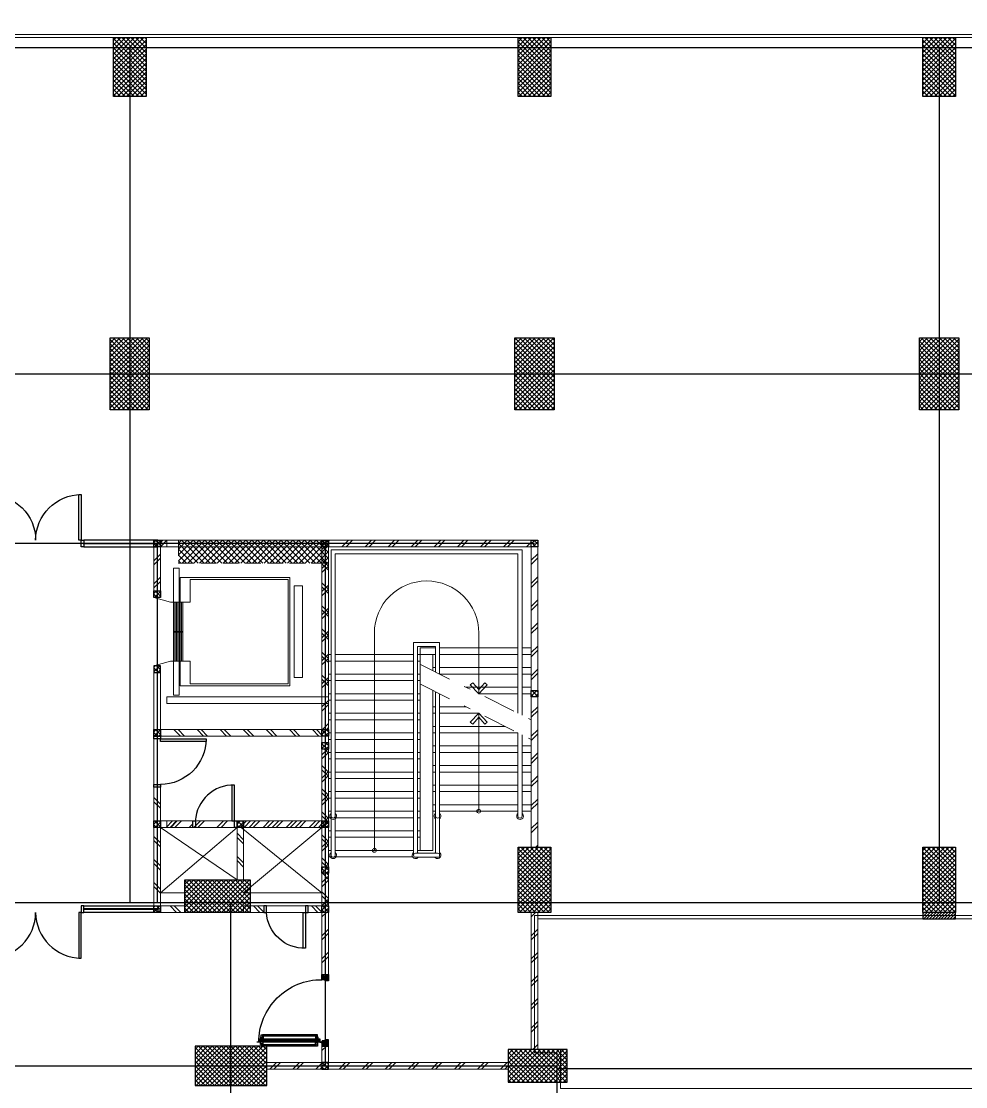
# Model space of a CAD drawing. Header units: inches. Extents: x 0 to 558, y -1 to 295.
# Drawn here: x 225.03 to 239.49, y 173.75 to 190.07 of the extents above; entities that cross this region are included whole.
import ezdxf

# ---------------------------------------------------------------- set-up
doc = ezdxf.new("R2010")
doc.units = ezdxf.units.IN
doc.header["$MEASUREMENT"] = 0
doc.linetypes.add('ACAD_ISO02W100', pattern=[15, 12, -3])
doc.linetypes.add('DASHDOT', pattern=[1, 0.5, -0.25, 0, -0.25])
doc.layers.get('defpoints').update_dxf_attribs({"color": 1})
for name, color, linetype in [('AR_BETON', 150, 'Continuous'), ('HID', 1, 'Continuous'), ('KACA', 151, 'Continuous'), ('Kusen', 30, 'Continuous'), ('STL', 6, 'Continuous')]:
    doc.layers.add(name, color=color, linetype=linetype)
for name, color, linetype, lineweight in [('ars', 11, 'Continuous', 0), ('ars @ 1', 11, 'Continuous', 0), ('ARSIR', 31, 'Continuous', 5), ('ARSIR BETON', 8, 'Continuous', 5), ('KOL', 1, 'Continuous', 30), ('KOLOM', 4, 'Continuous', 9), ('lan', 7, 'Continuous', 15), ('LIFT', 15, 'Continuous', 15), ('RUMPUT', 93, 'Continuous', 0), ('Stair', 7, 'Continuous', 15), ('tem', 5, 'Continuous', 20), ('u', 6, 'Continuous', 20)]:
    doc.layers.add(name, color=color, linetype=linetype, lineweight=lineweight)
doc.layers.add('as', color=1, linetype='Continuous', plot=False)
doc.layers.add('POLYLINE TPAK', color=4, linetype='Continuous', lineweight=20, plot=False)
pattern_1 = [(86.6697, (37.0798, 226.14725), (-0.5066041, 0.569206), [0.142875, -0.934755]), (41.6697, (37.0798, 226.14725), (-0.5066045, 0.5692064), [0.142875, -0.619125]), (131.6697, (37.0798, 226.14725), (-0.5692064, -0.5066045), [0.142875, -0.619125])]
pattern_2 = [(45, (0, -5), (-0.03535534, 0.03535534), []), (135, (0, -5), (-0.03535534, -0.03535534), [])]
pattern_3 = [(45, (-37.6125, 3.035), (-0.1767767, 0.1767767), []), (45, (-37.55, 3.035), (-0.1767767, 0.1767767), [])]
pattern_4 = [(225, (1.1, 1e-06), (-0.014142, 0.014142), []), (135, (1.1, 1e-06), (0.014142, 0.014142), [])]
pattern_5 = [(315, (-2e-13, 1e-06), (0.014142, 0.014142), []), (45, (-2e-13, 1e-06), (-0.014142, 0.014142), [])]

# ---------------------------------------------------------------- blocks, each defined once
blk = doc.blocks.new('k1')
at = {"layer": 'ars'}
h = blk.add_hatch(dxfattribs=at)
h.set_pattern_fill('_USER', color=256, scale=0.05, angle=45, double=1, pattern_type=0)
h.set_pattern_definition(pattern_2)
h.paths.add_polyline_path([(-0.3, -0.55), (0.3, -0.55), (0.3, 0.55), (-0.3, 0.55)])
at = {"layer": 'KOL'}
blk.add_lwpolyline([(-0.3, -0.55), (0.3, -0.55), (0.3, 0.55), (-0.3, 0.55)], close=True, dxfattribs=at)
blk = doc.blocks.new('k3')
at = {"layer": 'ars'}
h = blk.add_hatch(dxfattribs=at)
h.set_pattern_fill('_USER', color=256, scale=0.05, angle=45, double=1, pattern_type=0)
h.set_pattern_definition([(45, (0, -5.05), (-0.03535534, 0.03535534), []), (135, (0, -5.05), (-0.03535534, -0.03535534), [])])
h.paths.add_polyline_path([(-0.25, -0.45), (0.25, -0.45), (0.25, 0.45), (-0.25, 0.45)])
at = {"layer": 'KOL'}
blk.add_lwpolyline([(-0.25, -0.45), (0.25, -0.45), (0.25, 0.45), (-0.25, 0.45)], close=True, dxfattribs=at)
blk = doc.blocks.new('k2')
at = {"layer": 'ars'}
h = blk.add_hatch(dxfattribs=at)
h.set_pattern_fill('_USER', color=256, scale=0.05, angle=45, double=1, pattern_type=0)
h.set_pattern_definition(pattern_2)
h.paths.add_polyline_path([(-0.25, -0.5), (0.25, -0.5), (0.25, 0.5), (-0.25, 0.5)])
at = {"layer": 'KOL'}
blk.add_lwpolyline([(-0.25, -0.5), (0.25, -0.5), (0.25, 0.5), (-0.25, 0.5)], close=True, dxfattribs=at)
blk = doc.blocks.new('K 10.10')
at = {"layer": 'ars'}
h = blk.add_hatch(dxfattribs=at)
h.set_pattern_fill('_USER', color=256, scale=0.05, angle=45, double=1, pattern_type=0)
h.set_pattern_definition([(45, (0, 0), (-0.035355339, 0.035355339), []), (135, (0, 0), (-0.035355339, -0.035355339), [])])
h.paths.add_polyline_path([(1560.538, 1380.407), (1560.638, 1380.407), (1560.638, 1380.507), (1560.538, 1380.507)])
at = {"layer": 'KOL'}
blk.add_lwpolyline([(1560.538, 1380.407), (1560.638, 1380.407), (1560.638, 1380.507), (1560.538, 1380.507)], close=True, dxfattribs=at)
blk = doc.blocks.new('D-P90')
at = {"layer": 'ars'}
h = blk.add_hatch(dxfattribs=at)
h.set_pattern_fill('ANSI37', color=256, scale=0.005, angle=-90, style=0)
h.set_pattern_definition([(45, (-1350.94906, -1248.591899), (0.01122532015, -0.01122532015), []), (315, (-1350.94906, -1248.591899), (-0.01122532015, -0.01122532015), [])])
h.paths.add_polyline_path([(0.009, -0.183, -0.414214), (0.01, -0.184), (0.01, -1.116, -0.414214), (0.009, -1.117), (-0.034, -1.117, 0.414214), (-0.037, -1.12), (-0.037, -1.142, -1), (-0.038, -1.142), (-0.038, -0.158, -1), (-0.037, -0.158), (-0.037, -0.181, 0.414214), (-0.034, -0.183)])
at = {"layer": 'as'}
for p, q in [((-0.04, -0.158), (-0.046, -0.158)), ((-0.042, -0.161), (-0.042, -0.155))]:
    blk.add_line(p, q, dxfattribs=at)
at = {"layer": 'HID'}
for p, q in [((-0.044, -0.125), (-0.092, -0.077)), ((-0.042, -0.123), (-0.091, -0.075)), ((-0.066, -0.147), (-0.023, -0.104)), ((-0.063, -0.147), (-0.023, -0.107)), ((0.966, -0.147), (0.923, -0.104)), ((0.963, -0.147), (0.923, -0.107)), ((0.942, -0.123), (0.991, -0.075)), ((0.944, -0.125), (0.992, -0.077))]:
    blk.add_line(p, q, dxfattribs=at)
for points in [[(-0.044, -0.125), (-0.044, -0.125), (-0.042, -0.123), (-0.042, -0.123)], [(0.944, -0.125), (0.944, -0.125), (0.942, -0.123), (0.942, -0.123)]]:
    blk.add_lwpolyline(points, dxfattribs=at)
at = {"layer": 'KOL'}
blk.add_line((0.97, -0.13), (0.97, -0.15), dxfattribs=at)
at = {"layer": 'Kusen'}
for p, q in [((-0.042, -0.155), (-0.038, -0.156)), ((-0.042, -0.157), (-0.038, -0.158))]:
    blk.add_line(p, q, dxfattribs=at)
at = {"layer": 'Kusen', "ltscale": 2}
for p, q in [((-0.099, -0.221), (-0.099, -1.06)), ((-0.079, -0.241), (-0.079, -1.06)), ((-0.074, -0.211), (-0.04, -0.211)), ((-0.074, -0.221), (-0.074, -0.211)), ((-0.074, -0.251), (-0.074, -0.241)), ((-0.074, -0.251), (-0.04, -0.251)), ((-0.061, -0.251), (-0.061, -0.211)), ((-0.04, -0.251), (-0.04, -0.211)), ((0.046, -0.211), (0.012, -0.211)), ((0.012, -0.251), (0.012, -0.211)), ((0.046, -0.251), (0.012, -0.251)), ((0.033, -0.251), (0.033, -0.211)), ((0.046, -0.221), (0.046, -0.211)), ((0.046, -0.251), (0.046, -0.241)), ((0.053, -0.241), (0.053, -1.06)), ((0.073, -0.221), (0.073, -1.06)), ((-0.074, -1.05), (-0.04, -1.05)), ((-0.074, -1.05), (-0.074, -1.06)), ((-0.074, -1.08), (-0.074, -1.09)), ((-0.074, -1.09), (-0.04, -1.09)), ((-0.061, -1.05), (-0.061, -1.09)), ((-0.04, -1.05), (-0.04, -1.09)), ((0.046, -1.05), (0.012, -1.05)), ((0.012, -1.05), (0.012, -1.09)), ((0.046, -1.09), (0.012, -1.09)), ((0.033, -1.05), (0.033, -1.09)), ((0.046, -1.05), (0.046, -1.06)), ((0.046, -1.08), (0.046, -1.09))]:
    blk.add_line(p, q, dxfattribs=at)
for points in [[(-0.099, -0.241), (-0.061, -0.241), (-0.061, -0.221), (-0.099, -0.221), (-0.099, -0.241)], [(0.073, -0.241), (0.033, -0.241), (0.033, -0.221), (0.073, -0.221), (0.073, -0.241)], [(-0.101, -1.06), (-0.061, -1.06), (-0.061, -1.08), (-0.101, -1.08), (-0.101, -1.06)], [(0.073, -1.06), (0.033, -1.06), (0.033, -1.08), (0.073, -1.08), (0.073, -1.06)]]:
    blk.add_lwpolyline(points, dxfattribs=at)
at = {"layer": 'Kusen'}
blk.add_circle((-0.042, -0.158), 0.001, dxfattribs=at)
for radius, start, end in [(0.0025, 75.7804, 11.3851), (0.961, 270, 0.4597)]:
    blk.add_arc((-0.042, -0.158), radius, start, end, dxfattribs=at)
at = {"layer": 'STL'}
for p, q in [((-0.038, -0.158), (-0.038, -1.142)), ((-0.037, -0.181), (-0.037, -0.158)), ((-0.034, -0.183), (0.009, -0.183)), ((0.01, -0.184), (0.01, -1.116)), ((-0.037, -1.12), (-0.037, -1.142)), ((-0.034, -1.117), (0.009, -1.117))]:
    blk.add_line(p, q, dxfattribs=at)
for points in [[(0, -0.1), (0, -0.103), (-0.019, -0.103, 0.414214), (-0.02, -0.105), (-0.02, -0.148, -0.414214), (-0.022, -0.15), (-0.068, -0.15, -0.414214), (-0.07, -0.148), (-0.07, -0.13), (-0.067, -0.13), (-0.067, -0.146, 0.414214), (-0.065, -0.147), (-0.024, -0.147, 0.414214), (-0.023, -0.146), (-0.023, -0.102, -0.414214), (-0.021, -0.1)], [(0.9, -0.1), (0.9, -0.103), (0.919, -0.103, -0.414214), (0.92, -0.105), (0.92, -0.148, 0.414214), (0.922, -0.15), (0.968, -0.15, 0.414214), (0.97, -0.148), (0.97, -0.13), (0.967, -0.13), (0.967, -0.146, -0.414214), (0.966, -0.147), (0.925, -0.147, -0.414214), (0.923, -0.146), (0.923, -0.102, 0.414214), (0.921, -0.1)]]:
    blk.add_lwpolyline(points, format="xyb", close=True, dxfattribs=at)
blk.add_lwpolyline([(0.009, -0.182), (-0.034, -0.182, -0.414214), (-0.035, -0.181), (-0.035, -0.158, 1), (-0.04, -0.158), (-0.04, -1.142, 1), (-0.035, -1.142), (-0.035, -1.12, -0.414214), (-0.034, -1.119), (0.009, -1.119, 0.414214), (0.012, -1.116), (0.012, -0.184)], format="xyb", dxfattribs=at)
for centre, radius, start, end in [((-0.038, -0.158), 0.00075, 0, 180), ((-0.034, -0.181), 0.0025, 180, 270), ((0.009, -0.184), 0.0025, 360, 90), ((0.009, -0.184), 0.001, 360, 90), ((-0.038, -1.142), 0.00075, 180, 0), ((-0.034, -1.12), 0.0025, 90, 180), ((0.009, -1.116), 0.001, 270, 0)]:
    blk.add_arc(centre, radius, start, end, dxfattribs=at)
blk = doc.blocks.new('PINTU DARURAT')
at = {"layer": 'ARSIR'}
h = blk.add_hatch(dxfattribs=at)
h.set_pattern_fill('_USER', color=256, scale=0.02, angle=315, style=0, double=1, pattern_type=0)
h.set_pattern_definition(pattern_5)
edge = h.paths.add_edge_path()
edge.add_line((0, 0), (0.1, 0))
edge.add_line((0.1, 0), (0.1, 0.05))
edge.add_line((0.1, 0.05), (0.077, 0.05))
edge.add_line((0.077, 0.05), (0.077, 0.096))
edge.add_arc((0.076, 0.096), 0.0015, 360, 450)
edge.add_line((0.075, 0.097), (0.035, 0.097))
edge.add_arc((0.035, 0.096), 0.0015, 90, 180)
edge.add_line((0.033, 0.096), (0.033, 0.08))
edge.add_line((0.033, 0.08), (0.03, 0.08))
edge.add_line((0.03, 0.08), (0.03, 0.1))
edge.add_line((0.03, 0.1), (0, 0.1))
edge.add_line((0, 0.1), (0, 0))
h = blk.add_hatch(dxfattribs=at)
h.set_pattern_fill('_USER', color=256, scale=0.02, angle=315, style=0, double=1, pattern_type=0)
h.set_pattern_definition(pattern_5)
edge = h.paths.add_edge_path()
edge.add_line((0, 0), (0.1, 0))
edge.add_line((0.1, 0), (0.1, 0.05))
edge.add_line((0.1, 0.05), (0.077, 0.05))
edge.add_line((0.077, 0.05), (0.077, 0.096))
edge.add_arc((0.076, 0.096), 0.0015, 360, 450)
edge.add_line((0.075, 0.097), (0.035, 0.097))
edge.add_arc((0.035, 0.096), 0.0015, 90, 180)
edge.add_line((0.033, 0.096), (0.033, 0.08))
edge.add_line((0.033, 0.08), (0.03, 0.08))
edge.add_line((0.03, 0.08), (0.03, 0.1))
edge.add_line((0.03, 0.1), (0, 0.1))
edge.add_line((0, 0.1), (0, 0))
h = blk.add_hatch(dxfattribs=at)
h.set_pattern_fill('_USER', color=256, scale=0.02, angle=315, style=0, double=1, pattern_type=0)
h.set_pattern_definition(pattern_4)
edge = h.paths.add_edge_path()
edge.add_line((1.1, 0), (1, 0))
edge.add_line((1, 0), (1, 0.05))
edge.add_line((1, 0.05), (1.023, 0.05))
edge.add_line((1.023, 0.05), (1.023, 0.096))
edge.add_arc((1.024, 0.096), 0.0015, -630, -540, ccw=False)
edge.add_line((1.024, 0.097), (1.065, 0.097))
edge.add_arc((1.065, 0.096), 0.0015, -360, -270, ccw=False)
edge.add_line((1.067, 0.096), (1.067, 0.08))
edge.add_line((1.067, 0.08), (1.07, 0.08))
edge.add_line((1.07, 0.08), (1.07, 0.1))
edge.add_line((1.07, 0.1), (1.1, 0.1))
edge.add_line((1.1, 0.1), (1.1, 0))
h = blk.add_hatch(dxfattribs=at)
h.set_pattern_fill('_USER', color=256, scale=0.02, angle=315, style=0, double=1, pattern_type=0)
h.set_pattern_definition(pattern_4)
edge = h.paths.add_edge_path()
edge.add_line((1.1, 0), (1, 0))
edge.add_line((1, 0), (1, 0.05))
edge.add_line((1, 0.05), (1.023, 0.05))
edge.add_line((1.023, 0.05), (1.023, 0.096))
edge.add_arc((1.024, 0.096), 0.0015, -630, -540, ccw=False)
edge.add_line((1.024, 0.097), (1.065, 0.097))
edge.add_arc((1.065, 0.096), 0.0015, -360, -270, ccw=False)
edge.add_line((1.067, 0.096), (1.067, 0.08))
edge.add_line((1.067, 0.08), (1.07, 0.08))
edge.add_line((1.07, 0.08), (1.07, 0.1))
edge.add_line((1.07, 0.1), (1.1, 0.1))
edge.add_line((1.1, 0.1), (1.1, 0))
at = {"layer": 'KOL'}
blk.add_line((1.1, 0.1), (1.1, 0), dxfattribs=at)
blk.add_line((1.1, 0.1), (1.1, 0), dxfattribs=at)
blk.add_line((1.1, 0.1), (1.1, 0), dxfattribs=at)
blk.add_line((1.1, 0.1), (1.1, 0), dxfattribs=at)
for points in [[(0, 0), (0.1, 0), (0.1, 0.05), (0.077, 0.05), (0.077, 0.096, 0.414214), (0.075, 0.097), (0.035, 0.097, 0.414214), (0.033, 0.096), (0.033, 0.08), (0.03, 0.08), (0.03, 0.1), (0, 0.1)], [(0, 0), (0.1, 0), (0.1, 0.05), (0.077, 0.05), (0.077, 0.096, 0.414214), (0.075, 0.097), (0.035, 0.097, 0.414214), (0.033, 0.096), (0.033, 0.08), (0.03, 0.08), (0.03, 0.1), (0, 0.1)], [(1.1, 0), (1, 0), (1, 0.05), (1.023, 0.05), (1.023, 0.096, -0.414214), (1.024, 0.097), (1.065, 0.097, -0.414214), (1.067, 0.096), (1.067, 0.08), (1.07, 0.08), (1.07, 0.1), (1.1, 0.1)], [(1.1, 0), (1, 0), (1, 0.05), (1.023, 0.05), (1.023, 0.096, -0.414214), (1.024, 0.097), (1.065, 0.097, -0.414214), (1.067, 0.096), (1.067, 0.08), (1.07, 0.08), (1.07, 0.1), (1.1, 0.1)]]:
    blk.add_lwpolyline(points, format="xyb", close=True, dxfattribs=at)
at = {"layer": 'Kusen', "xscale": -1, "rotation": 180}
blk.add_blockref('D-P90', (0.1, -0.05), dxfattribs=at)
blk = doc.blocks.new('P-70-DOBLE')
at = {"layer": 'Kusen'}
for points in [[(102.301, -17.94), (102.341, -17.94), (102.341, -18.04), (102.301, -18.04)], [(103.781, -17.94), (103.741, -17.94), (103.741, -18.04), (103.781, -18.04)], [(102.341, -18.04), (102.381, -18.04), (102.381, -18.74), (102.341, -18.74)], [(103.741, -18.04), (103.701, -18.04), (103.701, -18.74), (103.741, -18.74)]]:
    blk.add_lwpolyline(points, close=True, dxfattribs=at)
for centre, start, end in [((102.341, -18.04), 270, 360), ((103.741, -18.04), 180, 270)]:
    blk.add_arc(centre, 0.7, start, end, dxfattribs=at)
blk = doc.blocks.new('LIFT PENUMPANG')
at = {"layer": 'LIFT'}
for points in [[(-0.705, 1.955), (-0.705, 1.83), (0.695, 1.83), (0.695, 1.955)], [(-0.835, 1.765), (-0.835, 0.085), (0.825, 0.085), (0.825, 1.765)], [(-0.805, 1.735), (-0.805, 0.235), (-0.455, 0.235), (-0.455, 0.085), (0.445, 0.085), (0.445, 0.235), (0.795, 0.235), (0.795, 1.735)], [(-0.455, 0.085), (0.445, 0.085), (0.445, 0.125), (-0.455, 0.125)], [(-0.455, 0.105), (0.445, 0.105), (0.445, 0.125), (-0.455, 0.125)], [(-0.455, 0.025), (0.445, 0.025), (0.445, 0.065), (-0.455, 0.065)], [(-0.455, 0.045), (0.445, 0.045), (0.445, 0.065), (-0.455, 0.065)], [(-0.455, -0.02), (0.445, -0.02), (0.445, 0.02), (-0.455, 0.02)], [(-0.455, 0), (0.445, 0), (0.445, 0.02), (-0.455, 0.02)], [(-0.01, 0.125), (0, 0.125), (0, 0.085), (-0.01, 0.085)], [(-0.01, 0.065), (0, 0.065), (0, 0.025), (-0.01, 0.025)], [(-0.01, 0.02), (0, 0.02), (0, -0.02), (-0.01, -0.02)]]:
    blk.add_lwpolyline(points, close=True, dxfattribs=at)
for points in [[(-0.455, -0.02), (-0.98, -0.02), (-0.98, 0.065), (0.97, 0.065), (0.97, -0.02), (0.445, -0.02)], [(-0.455, -0.02), (-0.455, -0.065), (-0.53, -0.32)], [(0.445, -0.02), (0.445, -0.065), (0.52, -0.32)]]:
    blk.add_lwpolyline(points, dxfattribs=at)
at = {"layer": 'KOLOM', "extrusion": (0, 0, -1), "zscale": -1, "rotation": 270}
blk.add_blockref('K 10.10', (-1379.877, 1560.318), dxfattribs=at)
at = {"layer": 'KOLOM', "extrusion": (0, 0, -1), "xscale": -1, "zscale": -1, "rotation": 90}
blk.add_blockref('K 10.10', (1379.887, 1560.318), dxfattribs=at)
blk = doc.blocks.new('P.60')
at = {"layer": 'Kusen'}
for points in [[(1472.835, 997.535), (1472.875, 997.535), (1472.875, 997.435), (1472.835, 997.435)], [(1473.475, 997.535), (1473.515, 997.535), (1473.515, 997.435), (1473.475, 997.435)], [(1472.875, 996.885), (1472.915, 996.885), (1472.915, 997.435), (1472.875, 997.435)]]:
    blk.add_lwpolyline(points, close=True, dxfattribs=at)
blk.add_arc((1472.895, 997.466), 0.581, 268.0266, 356.9943, dxfattribs=at)
blk = doc.blocks.new('LIFT TENGAH')
at = {"layer": 'ars'}
h = blk.add_hatch(dxfattribs=at)
h.set_pattern_fill('TEMBOK', color=256, scale=0.25)
h.set_pattern_definition([(45, (25.7678, -10.47464), (-0.1767767, 0.1767767), []), (45, (25.8303, -10.47464), (-0.1767767, 0.1767767), [])])
h.paths.add_polyline_path([(-0.115, 5.07), (-0.015, 5.07), (-0.015, 5.6), (-0.115, 5.6)])
h = blk.add_hatch(dxfattribs=at)
h.set_pattern_fill('TEMBOK', color=256, scale=0.25)
h.set_pattern_definition([(45, (29.5928, -10.47464), (-0.1767767, 0.1767767), []), (45, (29.6553, -10.47464), (-0.1767767, 0.1767767), [])])
h.paths.add_polyline_path([(3.71, 4.4), (3.81, 4.4), (3.81, 5.6), (3.71, 5.6)])
h = blk.add_hatch(dxfattribs=at)
h.set_pattern_fill('TEMBOK', color=256, scale=0.25)
h.set_pattern_definition([(45, (1.7978, -8.52464), (-0.1767767, 0.1767767), []), (45, (1.8603, -8.52464), (-0.1767767, 0.1767767), [])])
h.paths.add_polyline_path([(4.185, 5.6), (3.81, 5.6), (3.81, 5.7), (4.185, 5.7)])
h = blk.add_hatch(dxfattribs=at)
h.set_pattern_fill('TEMBOK', color=256, scale=0.25)
h.set_pattern_definition([(45, (3.0728, -8.52464), (-0.1767767, 0.1767767), []), (45, (3.1353, -8.52464), (-0.1767767, 0.1767767), [])])
h.paths.add_polyline_path([(5.395, 5.6), (5.085, 5.6), (5.085, 5.7), (5.395, 5.7)])
h = blk.add_hatch(dxfattribs=at)
h.set_pattern_fill('TEMBOK', color=256, scale=0.25)
h.set_pattern_definition([(45, (3.9628, -8.52464), (-0.1767767, 0.1767767), []), (45, (4.0253, -8.52464), (-0.1767767, 0.1767767), [])])
h.paths.add_polyline_path([(6.285, 5.6), (6.075, 5.6), (6.075, 5.7), (6.285, 5.7)])
h = blk.add_hatch(dxfattribs=at)
h.set_pattern_fill('TEMBOK', color=256, scale=0.25)
h.set_pattern_definition([(45, (-33.865, -7.775), (-0.1767767, 0.1767767), []), (45, (-33.8025, -7.775), (-0.1767767, 0.1767767), [])])
h.paths.add_polyline_path([(6.285, 5.6), (6.385, 5.6), (6.385, 5.1), (6.285, 5.1)])
h = blk.add_hatch(dxfattribs=at)
h.set_pattern_fill('TEMBOK', color=256, scale=0.25)
h.set_pattern_definition([(45, (30.8678, -10.87464), (-0.1767767, 0.1767767), []), (45, (30.9303, -10.87464), (-0.1767767, 0.1767767), [])])
h.paths.add_polyline_path([(4.985, 4.4), (5.085, 4.4), (5.085, 5.2), (4.985, 5.2)])
h = blk.add_hatch(dxfattribs=at)
h.set_pattern_fill('TEMBOK', color=256, scale=0.25)
h.set_pattern_definition([(45, (-0.87266, -7.475), (-0.1767767, 0.1767767), []), (45, (-0.81016, -7.475), (-0.1767767, 0.1767767), [])])
h.paths.add_polyline_path([(6.385, 3.2), (6.385, 5), (6.285, 5), (6.285, 3.2)])
h = blk.add_hatch(dxfattribs=at)
h.set_pattern_fill('TEMBOK', color=256, scale=0.25)
h.set_pattern_definition([(45, (29.5928, -11.77464), (-0.1767767, 0.1767767), []), (45, (29.6553, -11.77464), (-0.1767767, 0.1767767), [])])
h.paths.add_polyline_path([(3.71, 3.78), (3.81, 3.78), (3.81, 4.3), (3.71, 4.3)])
h = blk.add_hatch(dxfattribs=at)
h.set_pattern_fill('TEMBOK', color=256, scale=0.25)
h.set_pattern_definition([(315, (-4.09, 47.955), (-0.1767767, -0.1767767), []), (315, (-4.0275, 47.955), (-0.1767767, -0.1767767), [])])
h.paths.add_polyline_path([(3.81, 4.4), (3.81, 4.3), (4.305, 4.3), (4.305, 4.4)])
h = blk.add_hatch(dxfattribs=at)
h.set_pattern_fill('TEMBOK', color=256, scale=0.25)
h.set_pattern_definition([(315, (-2.11, 47.955), (-0.1767767, -0.1767767), []), (315, (-2.0475, 47.955), (-0.1767767, -0.1767767), [])])
h.paths.add_polyline_path([(6.285, 4.3), (5.085, 4.3), (5.085, 4.4), (6.285, 4.4)])
h = blk.add_hatch(dxfattribs=at)
h.set_pattern_fill('TEMBOK', color=256, scale=0.25)
h.set_pattern_definition([(45, (25.7678, -13.14964), (-0.1767767, 0.1767767), []), (45, (25.8303, -13.14964), (-0.1767767, 0.1767767), [])])
h.paths.add_polyline_path([(-0.115, 1.875), (-0.015, 1.875), (-0.015, 3.82), (-0.115, 3.82)])
h = blk.add_hatch(dxfattribs=at)
h.set_pattern_fill('TEMBOK', color=256, scale=0.25)
h.set_pattern_definition([(45, (25.7678, -14.92464), (-0.1767767, 0.1767767), []), (45, (25.8303, -14.92464), (-0.1767767, 0.1767767), [])])
h.paths.add_polyline_path([(-0.115, 0.35), (-0.015, 0.35), (-0.015, 0.625), (-0.115, 0.625)])
at = {"layer": 'ars @ 1'}
h = blk.add_hatch(dxfattribs=at)
h.set_pattern_fill('TEMBOK', color=256, scale=0.25)
h.set_pattern_definition([(45, (1555.54661, -439.5552), (-0.176776695, 0.176776695), []), (45, (1555.60911, -439.5552), (-0.176776695, 0.176776695), [])])
h.paths.add_polyline_path([(3.81, 3), (3.81, 2.9), (6.285, 2.9), (6.285, 3)])
h = blk.add_hatch(dxfattribs=at)
h.set_pattern_fill('TEMBOK', color=256, scale=0.25)
h.set_pattern_definition([(45, (1555.45412, -401.6752), (-0.176776695, 0.176776695), []), (45, (1555.51662, -401.6752), (-0.176776695, 0.176776695), [])])
h.paths.add_polyline_path([(6.285, 0.1), (6.385, 0.1), (6.385, 2.4), (6.285, 2.4)])
h = blk.add_hatch(dxfattribs=at)
h.set_pattern_fill('TEMBOK', color=256, scale=0.25)
h.set_pattern_definition([(315, (1555.01661, 442.5552), (-0.176776695, -0.176776695), []), (315, (1555.07911, 442.5552), (-0.176776695, -0.176776695), [])])
h.paths.add_polyline_path([(3.81, 0.1), (3.71, 0.1), (3.71, 0.775), (3.81, 0.775)])
h = blk.add_hatch(dxfattribs=at)
h.set_pattern_fill('TEMBOK', color=256, scale=0.25)
h.set_pattern_definition([(315, (1555.54661, 442.5552), (-0.176776695, -0.176776695), []), (315, (1555.60911, 442.5552), (-0.176776695, -0.176776695), [])])
h.paths.add_polyline_path([(4.088, 0), (4.088, 0.1), (3.81, 0.1), (3.81, 0)])
at = {"layer": 'KOLOM'}
h = blk.add_hatch(dxfattribs=at)
h.set_pattern_fill('ANSI37', color=256, scale=0.02, style=0)
h.set_pattern_definition([(45, (244.1281, -148.2583), (-0.04490128, 0.04490128), []), (135, (244.1281, -148.2583), (-0.04490128, -0.04490128), [])])
h.paths.add_polyline_path([(0, 5.35), (0, 5.7), (-2.91, 5.7), (-2.91, 5.35)])
h = blk.add_hatch(dxfattribs=at)
h.set_pattern_fill('ANSI37', color=256, scale=0.02, style=0)
h.set_pattern_definition([(45, (244.1281, -153.6083), (-0.04490128, 0.04490128), []), (135, (244.1281, -153.6083), (-0.04490128, -0.04490128), [])])
h.paths.add_polyline_path([(0, 0), (0, 0.35), (-2.91, 0.35), (-2.91, 0)])
h = blk.add_hatch(dxfattribs=at)
h.set_pattern_fill('ANSI37', color=256, scale=0.02, style=0)
h.set_pattern_definition([(45, (250.513103, -153.6083), (-0.04490128, 0.04490128), []), (135, (250.513103, -153.6083), (-0.04490128, -0.04490128), [])])
h.paths.add_polyline_path([(4.088, 0.35), (4.088, 0), (6.385, 0), (6.385, 0.35)])
for p, q in [((5.995, 5.7), (5.435, 5.7)), ((6.035, 5.6), (5.435, 5.6)), ((4.985, 4.4), (3.81, 5.4)), ((3.81, 4.4), (4.985, 5.2))]:
    blk.add_line(p, q)
for points in [[(3.81, 5.4), (4.185, 5.4)], [(6.285, 5.4), (5.047, 4.4)], [(5.085, 5.4), (6.285, 5.4)], [(5.085, 5.4), (6.285, 4.4)]]:
    blk.add_lwpolyline(points)
at = {"layer": 'AR_BETON'}
for p, q in [((-2.675, 5.35), (-2.675, 0.35)), ((-2.475, 5.35), (-2.475, 0.35))]:
    blk.add_line(p, q, dxfattribs=at)
for points in [[(-0.365, 2.991), (-0.365, 3.297), (-0.165, 3.297), (-0.165, 2.997), (-0.115, 2.997), (-0.115, 3.347), (-0.265, 3.397), (-0.265, 3.447), (-0.355, 3.447), (-0.355, 3.397), (-0.415, 3.397), (-0.415, 2.991), (-0.365, 2.991)], [(-0.365, 3.297), (-0.365, 2.945)], [(-0.365, 2.704), (-0.365, 2.397), (-0.165, 2.397), (-0.165, 2.697), (-0.115, 2.697), (-0.115, 2.347), (-0.265, 2.297), (-0.265, 2.247), (-0.355, 2.247), (-0.355, 2.297), (-0.415, 2.297), (-0.415, 2.704), (-0.365, 2.704)], [(-0.365, 2.397), (-0.365, 2.75)]]:
    blk.add_lwpolyline(points, dxfattribs=at)
blk.add_lwpolyline([(-2.475, 2.75), (-0.115, 2.75), (-0.115, 2.945), (-2.475, 2.945)], close=True, dxfattribs=at)
at = {"layer": 'ars'}
for p, q in [((6.412, 4.25), (6.385, 4.25)), ((6.412, 4.25), (6.385, 4.25)), ((6.425, 0.144), (6.425, 4.225)), ((6.488, 0.206), (6.488, 4.225)), ((6.425, 3.95), (6.385, 3.95)), ((6.425, 3.65), (6.385, 3.65)), ((6.425, 3.35), (6.385, 3.35)), ((6.425, 3.05), (6.385, 3.05)), ((6.425, 2.75), (6.385, 2.75)), ((6.425, 2.45), (6.385, 2.45)), ((6.425, 2.15), (6.385, 2.15)), ((6.425, 1.85), (6.385, 1.85))]:
    blk.add_line(p, q, dxfattribs=at)
for radius, start, end in [(0.0512, 307.5719, 232.4281), (0.0312, 0, 180)]:
    blk.add_arc((6.456, 4.225), radius, start, end, dxfattribs=at)
at = {"layer": 'as'}
for p, q in [((-0.065, 0.05), (-0.065, 5.55)), ((3.76, 0.05), (3.76, 5.55))]:
    blk.add_line(p, q, dxfattribs=at)
at = {"layer": 'defpoints', "color": 2, "linetype": 'ACAD_ISO02W100', "ltscale": 0.02}
blk.add_lwpolyline([(-3.035, 4.8), (-2.685, 4.8), (-2.685, 0), (-3.035, 0)], close=True, dxfattribs=at)
at = {"layer": 'KOLOM', "linetype": 'ACAD_ISO02W100', "ltscale": 0.02}
for points in [[(-2.91, 5.7), (0, 5.7), (0, 5.35), (-2.91, 5.35)], [(-2.91, 0.35), (0, 0.35), (0, 0), (-2.91, 0)], [(4.088, 0.35), (6.385, 0.35), (6.385, 0), (4.088, 0)]]:
    blk.add_lwpolyline(points, close=True, dxfattribs=at)
at = {"layer": 'Kusen'}
for points in [[(3.71, 3.78), (3.71, 3.74), (3.81, 3.74), (3.81, 3.78)], [(3.71, 3.04), (3.71, 3), (3.81, 3), (3.81, 3.04)], [(3.81, 3.08), (3.81, 3.04), (4.51, 3.04), (4.51, 3.08)]]:
    blk.add_lwpolyline(points, close=True, dxfattribs=at)
blk.add_arc((3.81, 3.04), 0.7, 0, 90, dxfattribs=at)
at = {"layer": 'lan'}
for p, q in [((6.425, 4.15), (6.385, 4.15)), ((6.425, 3.85), (6.385, 3.85)), ((3.71, 3.74), (3.71, 3.04)), ((6.425, 3.55), (6.385, 3.55)), ((6.425, 3.25), (6.385, 3.25)), ((6.425, 2.95), (6.385, 2.95)), ((6.425, 2.65), (6.385, 2.65)), ((6.425, 2.35), (6.385, 2.35)), ((6.425, 2.05), (6.385, 2.05)), ((6.425, 1.75), (6.385, 1.75))]:
    blk.add_line(p, q, dxfattribs=at)
at = {"layer": 'tem'}
for points in [[(3.81, 4.4), (3.71, 4.4), (3.71, 5.6), (3.81, 5.6)], [(4.185, 5.6), (3.81, 5.6), (3.81, 5.7), (4.185, 5.7)], [(5.395, 5.6), (5.085, 5.6), (5.085, 5.7), (5.395, 5.7)], [(6.285, 5.6), (6.075, 5.6), (6.075, 5.7), (6.285, 5.7)], [(6.385, 4.4), (6.385, 5.6), (6.285, 5.6), (6.285, 4.4)], [(-0.015, 5.07), (-0.115, 5.07), (-0.115, 5.35), (-0.015, 5.35)], [(5.085, 4.4), (4.985, 4.4), (4.985, 5.2), (5.085, 5.2)], [(3.81, 3.78), (3.71, 3.78), (3.71, 4.3), (3.81, 4.3)], [(4.305, 4.3), (3.81, 4.3), (3.81, 4.4), (4.305, 4.4)], [(4.345, 4.4), (4.945, 4.4), (4.945, 4.3), (4.345, 4.3)], [(6.285, 4.3), (5.085, 4.3), (5.085, 4.4), (6.285, 4.4)], [(6.385, 3), (6.385, 4.3), (6.285, 4.3), (6.285, 3)], [(-0.015, 1.875), (-0.115, 1.875), (-0.115, 3.82), (-0.015, 3.82)], [(3.81, 3), (3.81, 2.9), (6.285, 2.9), (6.285, 3)], [(3.81, 2.025), (3.71, 2.025), (3.71, 2.9), (3.81, 2.9)], [(6.285, 0.35), (6.385, 0.35), (6.385, 2.9), (6.285, 2.9)], [(-0.015, 0.35), (-0.115, 0.35), (-0.115, 0.7), (-0.015, 0.7)], [(3.81, 0.1), (3.71, 0.1), (3.71, 0.775), (3.81, 0.775)], [(3.81, 0), (3.81, 0.1), (4.088, 0.1), (4.088, 0)]]:
    blk.add_lwpolyline(points, close=True, dxfattribs=at)
for p, rotation in [((-0.335, 4.45), 90), ((4.03, 1.395), 270)]:
    blk.add_blockref('LIFT PENUMPANG', p, dxfattribs=dict(rotation=rotation))
at = {"xscale": -1, "rotation": 90}
blk.add_blockref('LIFT PENUMPANG', (-0.335, 1.32), dxfattribs=at)
at = {"layer": 'KOLOM', "extrusion": (0, 0, -1), "xscale": -1, "zscale": -1, "rotation": 180}
for p in [(-1564.348, 1386.107), (-1566.923, 1386.107), (-1564.348, 1384.807), (-1565.623, 1384.807), (-1566.923, 1384.807), (-1564.348, 1383.407), (-1566.923, 1383.407), (-1564.348, 1380.507)]:
    blk.add_blockref('K 10.10', p, dxfattribs=at)
at = {"layer": 'Kusen', "rotation": 180}
blk.add_blockref('P.60', (1478.91, 1003.135), dxfattribs=at)
at = {"layer": 'Kusen', "xscale": -1}
blk.add_blockref('P.60', (1477.82, -993.135), dxfattribs=at)
blk = doc.blocks.new('A-DAS')
at = {"layer": 'ars'}
h = blk.add_hatch(dxfattribs=at)
h.set_pattern_fill('TEMBOK', color=256, scale=0.25)
h.set_pattern_definition([(45, (-37.8, 3.025), (-0.1767767, 0.1767767), []), (45, (-37.7375, 3.025), (-0.1767767, 0.1767767), [])])
h.paths.add_polyline_path([(5.55, 51.1), (2.445, 51.1), (2.445, 51), (5.55, 51)])
h = blk.add_hatch(dxfattribs=at)
h.set_pattern_fill('TEMBOK', color=256, scale=0.25)
h.set_pattern_definition([(45, (-68.8, 6.75), (-0.1767767, 0.1767767), []), (45, (-68.7375, 6.75), (-0.1767767, 0.1767767), [])])
h.paths.add_polyline_path([(5.55, 48.8), (5.65, 48.8), (5.65, 51), (5.55, 51)])
h = blk.add_hatch(dxfattribs=at)
h.set_pattern_fill('TEMBOK', color=256, scale=0.25)
h.set_pattern_definition([(45, (-68.8, 8.65), (-0.1767767, 0.1767767), []), (45, (-68.7375, 8.65), (-0.1767767, 0.1767767), [])])
h.paths.add_polyline_path([(5.55, 46.4), (5.65, 46.4), (5.65, 48.7), (5.55, 48.7)])
h = blk.add_hatch(dxfattribs=at)
h.set_pattern_fill('TEMBOK', color=256, scale=0.25)
h.set_pattern_definition([(45, (-4.81266, 2.725), (-0.1767767, 0.1767767), []), (45, (-4.75016, 2.725), (-0.1767767, 0.1767767), [])])
h.paths.add_polyline_path([(2.445, 47.9), (2.445, 46.1), (2.345, 46.1), (2.345, 47.9)])
h = blk.add_hatch(dxfattribs=at)
h.set_pattern_fill('TEMBOK', color=256, scale=0.25)
h.set_pattern_definition([(45, (-5.95, 3.145), (-0.1767767, 0.1767767), []), (45, (-5.8875, 3.145), (-0.1767767, 0.1767767), [])])
h.paths.add_polyline_path([(2.445, 46.8), (-0.03, 46.8), (-0.03, 46.7), (2.445, 46.7)])
h = blk.add_hatch(dxfattribs=at)
h.set_pattern_fill('TEMBOK', color=256, scale=0.25)
h.set_pattern_definition([(45, (-37.805, 2.425), (-0.1767767, 0.1767767), []), (45, (-37.7425, 2.425), (-0.1767767, 0.1767767), [])])
h.paths.add_polyline_path([(2.345, 45.5), (2.445, 45.5), (2.445, 46), (2.345, 46)])
h = blk.add_hatch(dxfattribs=at)
h.set_pattern_fill('TEMBOK', color=256, scale=0.25)
h.set_pattern_definition([(45, (-37.805, 3.025), (-0.1767767, 0.1767767), []), (45, (-37.7425, 3.025), (-0.1767767, 0.1767767), [])])
h.paths.add_polyline_path([(2.345, 44.45), (2.445, 44.45), (2.445, 45.4), (2.345, 45.4)])
h = blk.add_hatch(dxfattribs=at)
h.set_pattern_fill('TEMBOK', color=256, scale=0.25)
h.set_pattern_definition([(45, (-1.70016, -32.665), (-0.1767767, 0.1767767), []), (45, (-1.63766, -32.665), (-0.1767767, 0.1767767), [])])
h.paths.add_polyline_path([(5.55, 45.4), (5.65, 45.4), (5.65, 43.31), (5.55, 43.31)])
h = blk.add_hatch(dxfattribs=at)
h.set_pattern_fill('ANSI31', color=256, scale=0.01, style=0)
h.set_pattern_definition([(45, (-3.75, 45.3), (-0.02245064, 0.02245064), [])])
h.paths.add_polyline_path([(11.55, 45.3), (12.05, 45.3), (12.05, 45.4), (11.55, 45.4)])
h = blk.add_hatch(dxfattribs=at)
h.set_pattern_fill('TEMBOK', color=256, scale=0.25)
h.set_pattern_definition([(45, (-37.805, 0.975), (-0.1767767, 0.1767767), []), (45, (-37.7425, 0.975), (-0.1767767, 0.1767767), [])])
h.paths.add_polyline_path([(2.345, 43.1), (2.445, 43.1), (2.445, 43.35), (2.345, 43.35)])
h = blk.add_hatch(dxfattribs=at)
h.set_pattern_fill('TEMBOK', color=256, scale=0.25)
h.set_pattern_definition(pattern_3)
h.paths.add_polyline_path([(2.345, 43), (2.345, 43.1), (1.5, 43.1), (1.5, 43)])
h = blk.add_hatch(dxfattribs=at)
h.set_pattern_fill('TEMBOK', color=256, scale=0.25)
h.set_pattern_definition(pattern_3)
h.paths.add_polyline_path([(5.2, 43), (5.2, 43.1), (2.445, 43.1), (2.445, 43)])
at = {"layer": 'ars @ 1'}
h = blk.add_hatch(dxfattribs=at)
h.set_pattern_fill('TEMBOK', color=256, scale=0.25)
h.set_pattern_definition([(45, (1551.51412, -391.4752), (-0.176776695, 0.176776695), []), (45, (1551.57662, -391.4752), (-0.176776695, 0.176776695), [])])
h.paths.add_polyline_path([(2.345, 51), (2.445, 51), (2.445, 48), (2.345, 48)])
at = {"layer": 'ars'}
for p, q in [((5.41, 50.956), (2.485, 50.956)), ((2.485, 50.956), (2.485, 46.275)), ((5.41, 50.956), (5.41, 48.419)), ((5.347, 50.894), (2.548, 50.894)), ((2.548, 50.894), (2.548, 46.275)), ((5.347, 50.894), (5.347, 48.45)), ((4.147, 49.534), (3.748, 49.534)), ((3.748, 49.534), (3.748, 46.275)), ((4.085, 49.471), (3.81, 49.471)), ((3.81, 49.471), (3.81, 46.306)), ((4.085, 49.45), (3.85, 49.45)), ((3.85, 49.35), (3.85, 49.45)), ((4.085, 49.471), (4.085, 49.081)), ((4.147, 49.534), (4.147, 49.05)), ((5.347, 49.45), (4.147, 49.45)), ((5.55, 49.45), (5.41, 49.45)), ((2.485, 49.25), (2.445, 49.25)), ((3.748, 49.25), (2.548, 49.25)), ((3.85, 49.25), (3.81, 49.25)), ((4.085, 49.15), (4.045, 49.15)), ((5.347, 49.15), (4.147, 49.15)), ((5.55, 49.15), (5.41, 49.15)), ((2.485, 48.95), (2.445, 48.95)), ((3.748, 48.95), (2.548, 48.95)), ((3.85, 48.95), (3.81, 48.95)), ((5.347, 48.85), (4.547, 48.85)), ((5.55, 48.85), (5.41, 48.85)), ((2.485, 48.65), (2.445, 48.65)), ((3.748, 48.65), (2.548, 48.65)), ((3.85, 48.65), (3.81, 48.65)), ((4.085, 48.781), (4.085, 46.306)), ((4.147, 48.75), (4.147, 46.275)), ((4.085, 48.55), (4.045, 48.55)), ((4.547, 48.55), (4.147, 48.55)), ((2.485, 48.35), (2.445, 48.35)), ((3.748, 48.35), (2.548, 48.35)), ((3.85, 48.35), (3.81, 48.35)), ((4.085, 48.25), (4.045, 48.25)), ((5.147, 48.25), (4.147, 48.25)), ((5.347, 48.15), (5.347, 46.875)), ((2.485, 48.05), (2.445, 48.05)), ((3.748, 48.05), (2.548, 48.05)), ((3.85, 48.05), (3.81, 48.05)), ((5.41, 48.119), (5.41, 46.875)), ((4.085, 47.95), (4.045, 47.95)), ((5.347, 47.95), (4.147, 47.95)), ((5.55, 47.95), (5.41, 47.95)), ((2.485, 47.75), (2.445, 47.75)), ((3.748, 47.75), (2.548, 47.75)), ((3.85, 47.75), (3.81, 47.75)), ((4.085, 47.65), (4.045, 47.65)), ((5.347, 47.65), (4.147, 47.65)), ((5.55, 47.65), (5.41, 47.65)), ((2.485, 47.45), (2.445, 47.45)), ((3.748, 47.45), (2.548, 47.45)), ((3.85, 47.45), (3.81, 47.45)), ((4.085, 47.35), (4.045, 47.35)), ((5.347, 47.35), (4.147, 47.35)), ((5.55, 47.35), (5.41, 47.35)), ((2.485, 47.15), (2.445, 47.15)), ((3.748, 47.15), (2.548, 47.15)), ((3.85, 47.15), (3.81, 47.15)), ((4.085, 47.05), (4.045, 47.05)), ((5.347, 47.05), (4.147, 47.05)), ((5.55, 47.05), (5.41, 47.05)), ((2.485, 46.85), (2.445, 46.85)), ((3.748, 46.85), (2.548, 46.85)), ((3.85, 46.85), (3.81, 46.85)), ((2.485, 46.55), (2.445, 46.55)), ((3.748, 46.55), (2.548, 46.55)), ((3.85, 46.55), (3.81, 46.55)), ((2.472, 46.25), (2.445, 46.25)), ((3.734, 46.25), (2.561, 46.25)), ((3.779, 46.306), (4.116, 46.306)), ((3.779, 46.244), (4.116, 46.244))]:
    blk.add_line(p, q, dxfattribs=at)
for centre, radius, start, end in [((4.116, 46.875), 0.0512, 127.5719, 232.4281), ((4.116, 46.875), 0.0312, 180, 0), ((4.116, 46.875), 0.0512, 307.5719, 52.4281), ((5.379, 46.875), 0.0512, 127.5719, 52.4281), ((5.379, 46.875), 0.0312, 180, 0), ((2.516, 46.275), 0.0512, 127.5719, 52.4281), ((2.516, 46.275), 0.0312, 180, 0), ((3.779, 46.275), 0.0512, 127.5719, 322.4281), ((3.779, 46.275), 0.0312, 90, 270), ((3.779, 46.275), 0.0512, 37.5719, 52.4281), ((4.116, 46.275), 0.0512, 217.5719, 52.4281), ((4.116, 46.275), 0.0512, 127.5719, 142.4281), ((4.116, 46.275), 0.0312, 270, 90)]:
    blk.add_arc(centre, radius, start, end, dxfattribs=at)
at = {"layer": 'as'}
for p, q in [((-37.8, 58.65), (36.6, 58.65)), ((-0.6, 58.65), (-0.6, 45.55)), ((11.8, 58.65), (11.8, 45.55)), ((-37.8, 53.65), (36.6, 53.65)), ((5.6, 51.05), (-6.8, 51.05)), ((2.395, 51.05), (2.395, 43.05)), ((-37.8, 45.55), (36.6, 45.55)), ((0.95, 15.75), (0.95, 45.55)), ((-7.15, 43.05), (5.95, 43.05)), ((5.95, 18.25), (5.95, 43.05)), ((5.95, 43.01), (36.6, 43.01))]:
    blk.add_line(p, q, dxfattribs=at)
at = {"layer": 'KACA'}
for points in [[(-1.313, 51.053), (-0.16, 51.053), (-0.16, 51.048), (-1.313, 51.048)], [(-1.313, 45.447), (-0.16, 45.447), (-0.16, 45.452), (-1.313, 45.452)]]:
    blk.add_lwpolyline(points, close=True, dxfattribs=at)
at = {"layer": 'KOL'}
blk.add_lwpolyline([(11.55, 45.3), (12.05, 45.3), (12.05, 45.4), (11.55, 45.4)], close=True, dxfattribs=at)
at = {"layer": 'Kusen'}
for points in [[(-1.303, 51), (-0.17, 51), (-0.17, 51.1), (-1.303, 51.1)], [(-1.303, 45.5), (-0.17, 45.5), (-0.17, 45.4), (-1.303, 45.4)]]:
    blk.add_lwpolyline(points, close=True, dxfattribs=at)
at = {"layer": 'lan'}
for p, q in [((-13.25, 58.8), (-0.85, 58.8)), ((-0.35, 58.8), (5.35, 58.8)), ((5.85, 58.8), (11.55, 58.8)), ((12.05, 58.8), (17.75, 58.8)), ((3.148, 49.677), (3.148, 46.35)), ((4.747, 48.75), (4.747, 49.677)), ((2.485, 49.35), (2.445, 49.35)), ((3.748, 49.35), (2.548, 49.35)), ((4.085, 49.35), (3.81, 49.35)), ((3.85, 49.35), (3.85, 46.35)), ((4.045, 49.35), (4.045, 49.101)), ((5.347, 49.35), (4.147, 49.35)), ((5.55, 49.35), (5.41, 49.35)), ((2.485, 49.05), (2.445, 49.05)), ((3.748, 49.05), (2.548, 49.05)), ((3.85, 49.05), (3.81, 49.05)), ((5.347, 49.05), (4.147, 49.05)), ((5.55, 49.05), (5.41, 49.05)), ((4.045, 48.801), (4.045, 46.35)), ((2.485, 48.75), (2.445, 48.75)), ((3.748, 48.75), (2.548, 48.75)), ((3.85, 48.75), (3.81, 48.75)), ((5.347, 48.75), (4.747, 48.75)), ((5.55, 48.75), (5.41, 48.75)), ((2.485, 48.45), (2.445, 48.45)), ((3.748, 48.45), (2.548, 48.45)), ((3.85, 48.45), (3.81, 48.45)), ((4.085, 48.45), (4.045, 48.45)), ((4.747, 48.45), (4.147, 48.45)), ((4.747, 46.95), (4.747, 48.45)), ((2.485, 48.15), (2.445, 48.15)), ((3.748, 48.15), (2.548, 48.15)), ((3.85, 48.15), (3.81, 48.15)), ((4.085, 48.15), (4.045, 48.15)), ((5.347, 48.15), (4.147, 48.15)), ((2.485, 47.85), (2.445, 47.85)), ((3.748, 47.85), (2.548, 47.85)), ((3.85, 47.85), (3.81, 47.85)), ((4.085, 47.85), (4.045, 47.85)), ((5.347, 47.85), (4.147, 47.85)), ((5.55, 47.85), (5.41, 47.85)), ((2.485, 47.55), (2.445, 47.55)), ((3.748, 47.55), (2.548, 47.55)), ((3.85, 47.55), (3.81, 47.55)), ((4.085, 47.55), (4.045, 47.55)), ((5.347, 47.55), (4.147, 47.55)), ((5.55, 47.55), (5.41, 47.55)), ((2.485, 47.25), (2.445, 47.25)), ((3.748, 47.25), (2.548, 47.25)), ((3.85, 47.25), (3.81, 47.25)), ((4.085, 47.25), (4.045, 47.25)), ((5.347, 47.25), (4.147, 47.25)), ((5.55, 47.25), (5.41, 47.25)), ((2.485, 46.95), (2.445, 46.95)), ((3.748, 46.95), (2.548, 46.95)), ((3.85, 46.95), (3.81, 46.95)), ((4.085, 46.95), (4.045, 46.95)), ((5.347, 46.95), (4.147, 46.95)), ((5.55, 46.95), (5.41, 46.95)), ((2.485, 46.65), (2.445, 46.65)), ((3.748, 46.65), (2.548, 46.65)), ((3.85, 46.65), (3.81, 46.65)), ((2.485, 46.35), (2.445, 46.35)), ((3.748, 46.35), (2.548, 46.35)), ((4.045, 46.35), (3.81, 46.35))]:
    blk.add_line(p, q, dxfattribs=at)
at = {"layer": 'lan', "linetype": 'DASHDOT'}
for p, q in [((3.854, 49.197), (5.55, 48.349)), ((3.854, 48.897), (5.55, 48.049))]:
    blk.add_line(p, q, dxfattribs=at)
at = {"layer": 'lan', "ltscale": 2}
for points in [[(4.839, 48.918), (4.878, 48.884), (4.747, 48.75), (4.617, 48.884), (4.656, 48.918), (4.747, 48.812), (4.839, 48.918)], [(4.839, 48.282), (4.878, 48.316), (4.747, 48.45), (4.617, 48.316), (4.656, 48.282), (4.747, 48.388), (4.839, 48.282)]]:
    blk.add_lwpolyline(points, close=True, dxfattribs=at)
at = {"layer": 'lan'}
blk.add_arc((3.948, 49.677), 0.8, 0, 180, dxfattribs=at)
at = {"layer": 'POLYLINE TPAK', "color": 3}
for points in [[(-25.35, 2.45), (24.15, 2.45), (24.15, 0.544), (30.45, 0.544), (30.45, 2.45), (36.9, 2.45), (36.9, 15.95), (5.6, 15.95), (5.6, 18.05), (5.95, 18.05), (5.95, 43.25), (5.6, 43.25), (5.6, 45.35), (36.9, 45.35), (36.9, 58.85), (30.45, 58.85), (30.45, 60.75), (24.15, 60.75), (24.15, 58.85), (-25.35, 58.85)], [(6.1, 42.7), (6, 42.7), (6, 43.3), (5.65, 43.3), (5.65, 45.3), (36.95, 45.3), (36.95, 42.7), (6.1, 42.7)]]:
    blk.add_lwpolyline(points, dxfattribs=at)
at = {"layer": 'Stair'}
for centre in [(4.747, 46.95), (3.148, 46.35)]:
    blk.add_circle(centre, 0.0296, dxfattribs=at)
at = {"layer": 'tem'}
for points in [[(-0.03, 51.1), (-0.03, 51), (2.445, 51), (2.445, 51.1)], [(5.55, 51.1), (2.445, 51.1), (2.445, 51), (5.55, 51)], [(2.345, 51), (2.445, 51), (2.445, 48), (2.345, 48)], [(-0.03, 48.6), (-0.03, 48.7), (2.445, 48.7), (2.445, 48.6)], [(2.445, 47.9), (2.445, 46.1), (2.345, 46.1), (2.345, 47.9)], [(2.445, 46.8), (-0.03, 46.8), (-0.03, 46.7), (2.445, 46.7)], [(2.445, 46), (2.445, 45.5), (2.345, 45.5), (2.345, 46)], [(2.445, 45.4), (2.445, 44.45), (2.345, 44.45), (2.345, 45.4)], [(5.65, 45.4), (5.65, 43.3), (5.55, 43.3), (5.55, 45.4)], [(2.445, 43.35), (2.445, 43.1), (2.345, 43.1), (2.345, 43.35)]]:
    blk.add_lwpolyline(points, close=True, dxfattribs=at)
at = {"layer": 'tem', "ltscale": 2}
for points in [[(5.55, 48.8), (5.65, 48.8), (5.65, 51), (5.55, 51)], [(5.55, 46.4), (5.65, 46.4), (5.65, 48.7), (5.55, 48.7)], [(2.345, 43.1), (2.345, 43), (1.5, 43), (1.5, 43.1)], [(5.2, 43.1), (5.2, 43), (2.445, 43), (2.445, 43.1)]]:
    blk.add_lwpolyline(points, close=True, dxfattribs=at)
at = {"color": 2, "rotation": 90}
blk.add_blockref('PINTU DARURAT', (2.445, 43.35), dxfattribs=at)
at = {"layer": 'KOL', "xscale": -1}
for p in [(-0.6, 58.35), (5.6, 58.35), (11.8, 58.35)]:
    blk.add_blockref('k3', p, dxfattribs=at)
for name, p, rotation in [('k1', (-0.6, 53.65), 180), ('k1', (5.6, 53.65), 180), ('k1', (11.8, 53.65), 180), ('k2', (5.6, 45.9), 180), ('k2', (11.8, 45.9), 180), ('k2', (0.745, 45.65), 90)]:
    blk.add_blockref(name, p, dxfattribs=dict(at, rotation=rotation))
at = {"layer": 'KOL'}
for name, p, rotation in [('k1', (0.95, 43.05), 90), ('k3', (5.65, 43.05), 270)]:
    blk.add_blockref(name, p, dxfattribs=dict(at, rotation=rotation))
at = {"layer": 'KOLOM', "extrusion": (0, 0, -1), "zscale": -1}
for p in [(-1562.983, -1329.407), (-1566.188, -1329.407), (-1562.983, -1332.507), (-1562.983, -1334.407), (-1562.983, -1335.007)]:
    blk.add_blockref('K 10.10', p, dxfattribs=at)
at = {"layer": 'KOLOM', "extrusion": (0, 0, -1), "zscale": -1, "rotation": 180}
blk.add_blockref('K 10.10', (1554.988, 1429.207), dxfattribs=at)
at = {"layer": 'KOLOM', "extrusion": (0, 0, -1), "xscale": -1, "zscale": -1, "rotation": 90}
blk.add_blockref('K 10.10', (1378.062, 1603.638), dxfattribs=at)
blk.add_blockref('K 10.10', (1378.062, 1603.638), dxfattribs=at)
at = {"layer": 'lan', "color": 2, "xscale": -1, "rotation": 180}
blk.add_blockref('P-70-DOBLE', (-105.083, 33.06), dxfattribs=at)
at = {"layer": 'lan', "color": 2}
blk.add_blockref('P-70-DOBLE', (-105.083, 63.44), dxfattribs=at)
at = {"layer": 'u', "xscale": -1, "rotation": 180}
blk.add_blockref('LIFT TENGAH', (-3.94, 51.1), dxfattribs=at)

msp = doc.modelspace()

# ---------------------------------------------------------------- hatches: boundary and pattern name
at = {"layer": 'ARSIR'}
h = msp.add_hatch(dxfattribs=at)
h.set_pattern_fill('AR-HBONE', color=256, scale=0.003, style=0)
h.set_pattern_definition([(45, (37.0798, 226.14725), (4e-17, 0.4310523), [0.9144, -0.3048]), (135, (37.29532, 226.36278), (4e-17, 0.4310523), [0.9144, -0.3048])])
edge = h.paths.add_edge_path()
edge.add_arc((191.2828, 190.0679), 15.2, 90, 180)
edge.add_line((176.0828, 190.0679), (176.0828, 133.2715))
edge.add_arc((191.2828, 133.2715), 15.2, 180, 214.23029)
edge.add_line((178.7157, 124.7212), (179.7078, 125.3962))
edge.add_arc((191.2827, 133.2715), 14, 180, 214.23027, ccw=False)
edge.add_line((177.2828, 133.2715), (177.2828, 190.0679))
edge.add_arc((191.2828, 190.0679), 14, 90, 180, ccw=False)
edge.add_line((191.2828, 204.0679), (270.5466, 204.0679))
edge.add_arc((270.5466, 204.9086), 0.8408, 270, 359.99697)
edge.add_line((271.3873, 204.9086), (191.2828, 205.2679))
at = {"layer": 'ARSIR BETON'}
h = msp.add_hatch(dxfattribs=at)
h.set_pattern_fill('AR-HBONE', color=256, scale=0.004, style=0)
h.set_pattern_definition([(45, (37.0798, 226.14725), (6e-17, 0.5747364), [1.2192, -0.4064]), (135, (37.36716, 226.4346), (6e-17, 0.5747364), [1.2192, -0.4064])])
edge = h.paths.add_edge_path()
edge.add_arc((191.2828, 190.0679), 14, 90, 180)
edge.add_line((177.2828, 190.0679), (177.2828, 133.2715))
edge.add_arc((191.2827, 133.2715), 14, 179.99992, 263.11919)
edge.add_line((189.6055, 119.3724), (189.6055, 112.3227))
edge.add_line((189.6055, 112.3227), (189.7055, 112.3227))
edge.add_line((189.7055, 112.3227), (189.7055, 112.2227))
edge.add_line((189.7055, 112.2227), (201.7055, 112.2227))
edge.add_line((201.7055, 112.2227), (201.7055, 119.2715))
edge.add_line((201.7055, 119.2715), (380.22, 119.2715))
edge.add_arc((380.22, 133.2715), 14, 270, 360)
edge.add_line((394.22, 133.2715), (394.22, 186.8365))
edge.add_arc((380.07, 186.8365), 14.15, 0.00002, 89.99998)
edge.add_line((380.07, 200.9865), (288.3873, 200.9865))
edge.add_arc((288.3873, 203.9865), 3, 180, 270, ccw=False)
edge.add_line((285.3873, 203.9865), (285.3986, 204.9823))
edge.add_line((285.3986, 204.9823), (271.3873, 205.1475))
edge.add_line((271.3873, 205.1475), (271.3873, 204.9086))
edge.add_arc((270.5466, 204.9086), 0.8408, 270, 359.99999, ccw=False)
edge.add_line((270.5466, 204.0679), (191.2828, 204.0679))
edge = h.paths.add_edge_path()
edge.add_line((191.2672, 197.9562), (265.7566, 197.9585))
edge.add_arc((265.7568, 189.203), 8.7555, 41.343, 90.00169, ccw=False)
edge.add_line((272.3302, 194.9865), (332.5823, 194.9865))
edge.add_line((332.5823, 194.9865), (332.5823, 191.8715))
edge.add_line((332.5823, 191.8715), (340.1822, 191.8715))
edge.add_line((340.1822, 191.8715), (340.1822, 194.9865))
edge.add_line((340.1822, 194.9865), (380.07, 194.9865))
edge.add_arc((380.07, 186.8365), 8.15, 0, 90, ccw=False)
edge.add_line((388.22, 186.8365), (388.22, 163.1715))
edge.add_line((388.22, 163.1715), (388.22, 157.7117))
edge.add_line((388.22, 157.7117), (388.22, 133.2715))
edge.add_arc((380.22, 133.2715), 8, -90, 0, ccw=False)
edge.add_line((380.22, 125.2715), (191.2828, 125.2715))
edge.add_arc((191.185, 133.1732), 7.9023, 180.12317, 270.70845, ccw=False)
edge.add_line((183.2828, 133.1562), (183.2675, 189.9541))
edge.add_arc((191.2675, 189.9563), 8, 90.00169, 180.01541, ccw=False)
at = {"layer": 'RUMPUT'}
h = msp.add_hatch(dxfattribs=at)
h.set_pattern_fill('GRASS', color=256, scale=0.03, angle=356.66969, style=0)
h.set_pattern_definition(pattern_1)
edge = h.paths.add_edge_path()
edge.add_line((173.8596, 124.7087), (178.5195, 124.7087))
edge.add_line((178.5195, 124.7087), (178.577, 124.7478))
edge.add_arc((191.2745, 133.269), 15.2918, 179.99042, 213.86512, ccw=False)
edge.add_line((175.9828, 133.2715), (175.9828, 190.0679))
edge.add_arc((191.2827, 190.0679), 15.2999, 89.99903, 180.00016, ccw=False)
edge.add_line((191.283, 205.3679), (269.9053, 205.0253))
edge.add_line((269.9053, 205.0253), (167.2319, 206.0181))
edge.add_line((167.2319, 206.0181), (167.521, 198.8985))
edge.add_line((167.521, 198.8985), (170.7477, 161.1323))
edge.add_line((170.7477, 161.1323), (173.8596, 124.7087))
h = msp.add_hatch(dxfattribs=at)
h.set_pattern_fill('GRASS', color=256, scale=0.03, angle=356.66969, style=0)
h.set_pattern_definition(pattern_1)
edge = h.paths.add_edge_path()
edge.add_line((266.1873, 176.5115), (273.1123, 176.5115))
edge.add_line((273.1123, 176.5115), (273.1123, 189.2346))
edge.add_arc((265.7568, 189.203), 7.3555, 0.24692, 91.40235)
edge.add_line((265.5768, 196.5562), (262.5822, 196.5562))
edge.add_line((262.5822, 196.5562), (262.5822, 192.8562))
edge.add_line((262.5822, 192.8562), (232.3822, 192.8562))
edge.add_line((232.3822, 192.8562), (232.3822, 197.4574))
edge.add_arc((231.9822, 197.4574), 0.4, 0, 90)
edge.add_line((231.9822, 197.8574), (230.9974, 197.8574))
edge.add_arc((230.9974, 197.4574), 0.4, 90, 180.00169)
edge.add_line((230.5974, 197.4574), (230.5975, 191.8715))
edge.add_line((230.5975, 191.8715), (263.3357, 191.8715))
edge.add_arc((263.4211, 189.1067), 2.7662, 0.31389, 91.76922, ccw=False)
edge.add_line((266.1873, 189.1218), (266.1873, 176.5115))

# ---------------------------------------------------------------- block references
msp.add_blockref('A-DAS', (227.2873, 131.0215))

doc.saveas('drawing.dxf')
